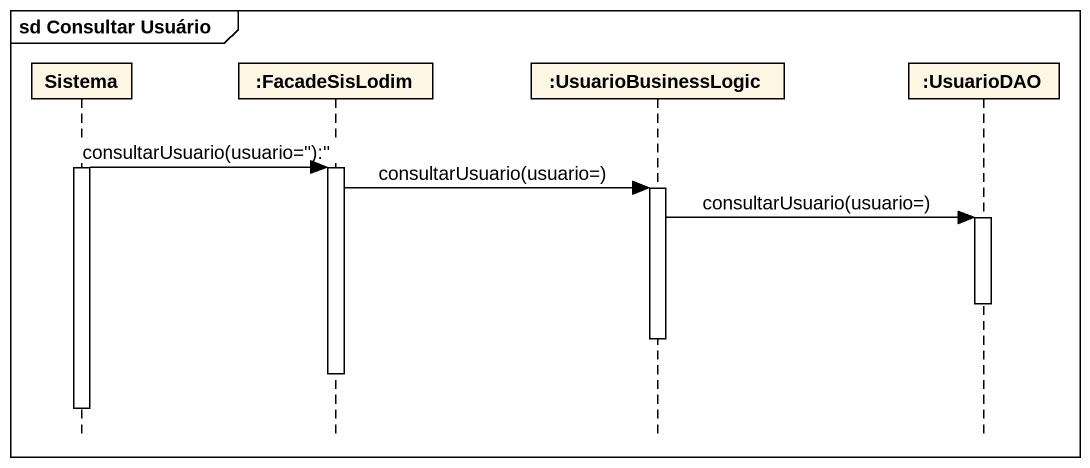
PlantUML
@startuml
mainframe sd Consultar Usuário
hide footbox
participant Sistema
participant ":FacadeSisLodim" as FacadeSisLodim
participant ":UsuarioBusinessLogic" as UsuarioBusinessLogic
participant ":UsuarioDAO" as UsuarioDAO

activate Sistema
Sistema -> FacadeSisLodim : consultarUsuario(usuario=''):''
activate FacadeSisLodim
FacadeSisLodim -> UsuarioBusinessLogic : consultarUsuario(usuario=)
activate UsuarioBusinessLogic
UsuarioBusinessLogic -> UsuarioDAO : consultarUsuario(usuario=)
activate UsuarioDAO
deactivate UsuarioDAO
deactivate UsuarioBusinessLogic
deactivate FacadeSisLodim
deactivate Sistema
@enduml
